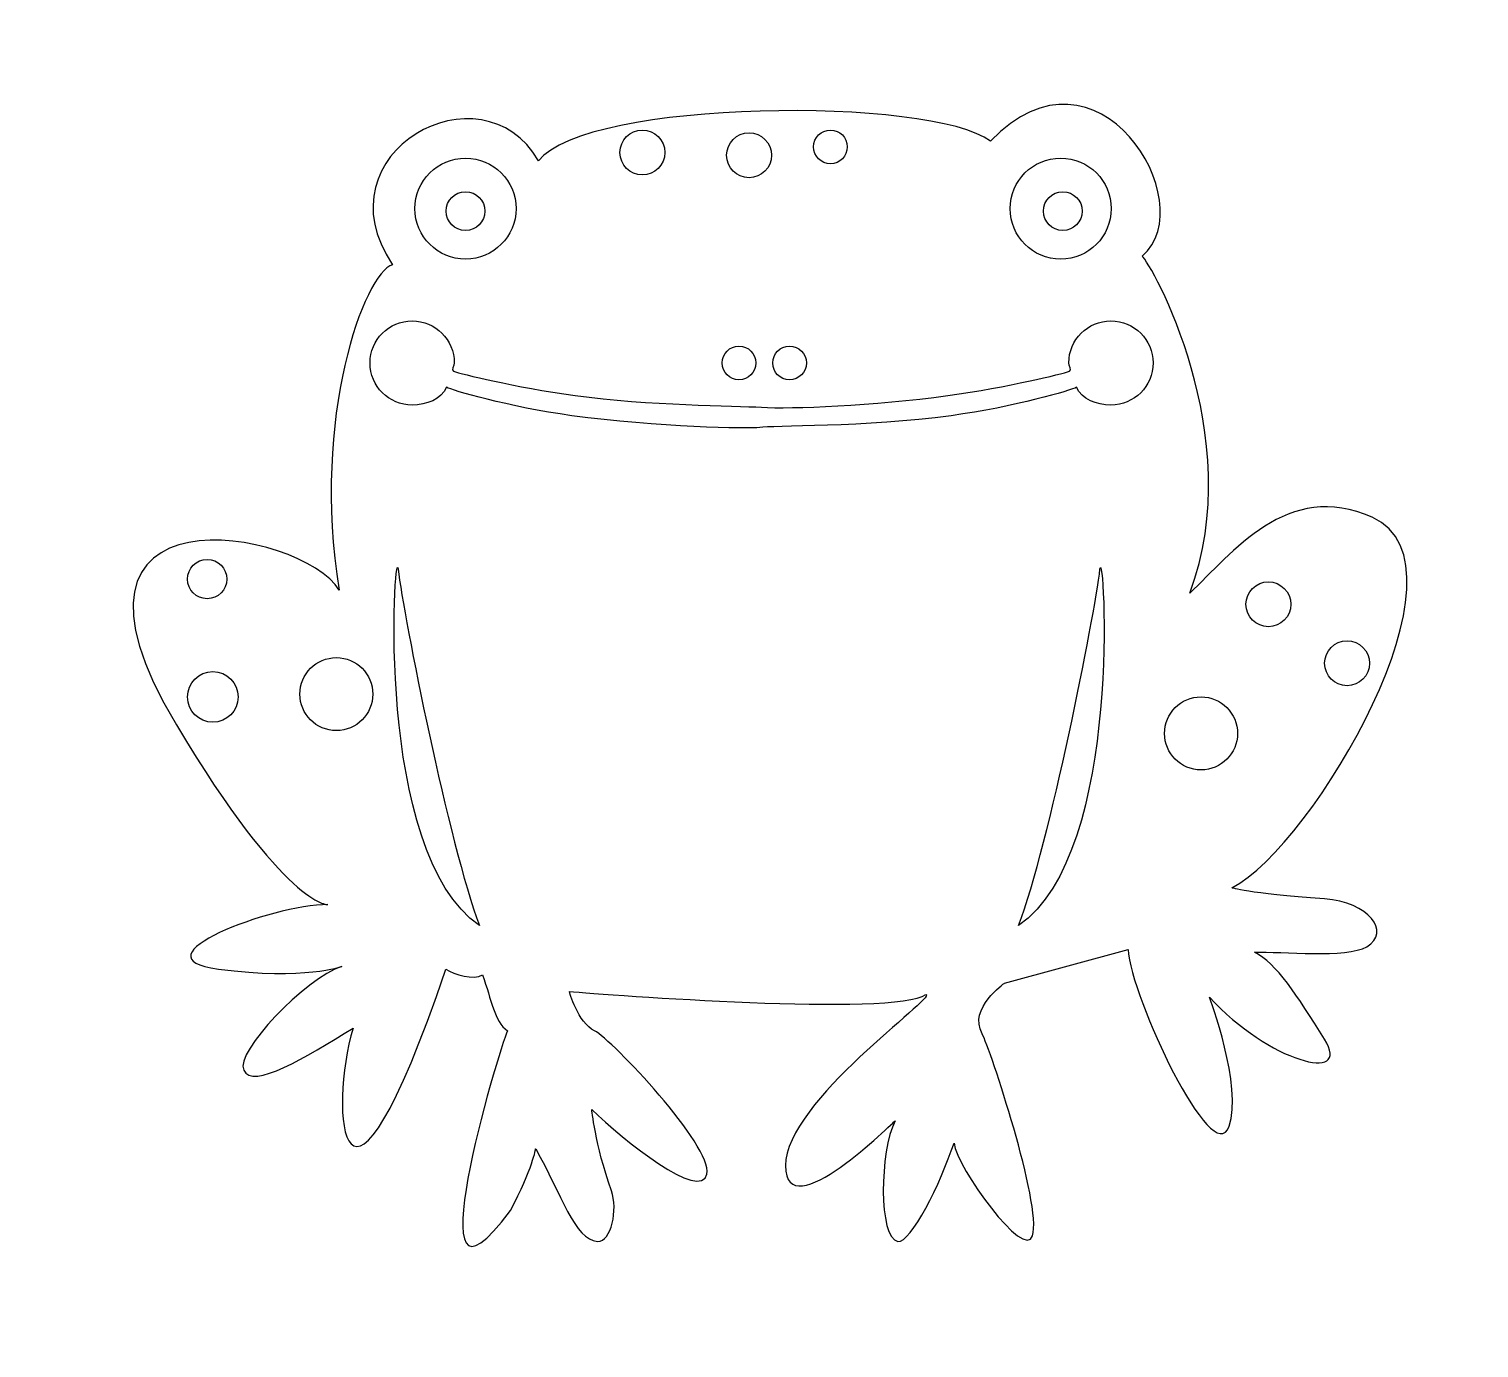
# Model space of a CAD drawing. Header units: centimetres. Extents: x -12.6 to 12, y -11.4 to 11.
import ezdxf

# ---------------------------------------------------------------- set-up
doc = ezdxf.new("R2010")
doc.units = ezdxf.units.CM
doc.header["$MEASUREMENT"] = 0
doc.layers.add('Camada 1', color=7, linetype='Continuous')

msp = doc.modelspace()

# ---------------------------------------------------------------- linework, layer by layer
at = {"layer": 'Camada 1'}
for points, knots in [([(-2.98048, -6.04262), (-2.69431, -6.18576), (-0.97721, -7.99818), (-1.07262, -8.47515), (-1.07262, -8.47515), (-1.16803, -8.95214), (-2.50349, -7.90272), (-3.02816, -7.37813), (-3.02816, -7.37813), (-3.02816, -7.37813), (-2.98048, -7.95048), (-2.69431, -8.76132), (-2.69431, -8.76132), (-2.58393, -9.07411), (-2.69267, -9.6313), (-2.93281, -9.61984), (-2.93281, -9.61984), (-3.31516, -9.60156), (-3.55286, -8.809), (-3.98212, -8.04583), (-3.98212, -8.04583), (-3.98212, -8.04583), (-4.02985, -8.37968), (-4.41138, -9.09517), (-4.41138, -9.09517), (-6.12842, -11.43234), (-4.60217, -6.32877), (-4.45911, -6.04259), (-4.45911, -6.04259), (-4.69276, -5.87519), (-4.72806, -5.52242), (-4.88837, -5.08861), (-4.88837, -5.08861), (-5.03146, -5.18397), (-5.36531, -5.08861), (-5.50839, -4.99325), (-5.50839, -4.99325), (-7.27316, -10.19215), (-7.51166, -7.3781), (-7.0824, -5.99488), (-7.0824, -5.99488), (-7.88732, -6.49576), (-8.79944, -7.04414), (-8.94253, -6.71029), (-8.94253, -6.71029), (-9.09898, -6.40607), (-7.89917, -5.15422), (-7.27317, -4.94555), (-7.27317, -4.94555), (-7.27317, -4.94555), (-7.89325, -5.18405), (-9.37179, -4.99325), (-9.37179, -4.99325), (-10.85036, -4.80243), (-8.46559, -3.89621), (-7.51166, -3.89621), (-7.51166, -3.89621), (-7.51166, -3.89621), (-8.22709, -3.94391), (-10.08727, -0.84366), (-10.08727, -0.84366), (-12.59036, 3.32805), (-7.94092, 2.49512), (-7.32087, 1.44578), (-7.32087, 1.44578), (-7.79786, 4.40295), (-6.89156, 6.83547), (-6.41462, 6.97856), (-6.41462, 6.97856), (-7.7024, 8.88636), (-4.88834, 10.41269), (-3.93442, 8.74333), (-3.93442, 8.74333), (-3.12358, 9.79261), (2.74308, 9.84035), (3.74477, 9.07723), (3.74477, 9.07723), (5.55727, 10.98509), (7.36967, 8.02789), (6.32036, 7.12164), (6.32036, 7.12164), (6.46347, 7.02626), (8.13276, 4.06909), (7.1312, 1.39809), (7.1312, 1.39809), (7.84661, 2.06585), (8.78421, 3.33336), (10.23146, 2.68587), (10.23146, 2.68587), (12.04396, 1.87503), (9.22983, -2.89459), (7.84661, -3.61008), (7.84661, -3.61008), (7.84661, -3.61008), (8.08511, -3.70552), (9.42059, -3.8009), (9.42059, -3.8009), (10.16203, -3.85384), (10.56129, -4.35764), (10.13608, -4.61166), (10.13608, -4.61166), (9.79538, -4.81523), (8.69503, -4.6859), (8.22822, -4.7071), (8.22822, -4.7071), (8.60986, -4.89792), (8.94363, -5.42259), (9.42059, -6.18567), (9.42059, -6.18567), (9.89758, -6.94875), (8.46671, -6.56728), (7.46505, -5.47026), (7.46505, -5.47026), (7.46505, -5.47026), (8.03742, -6.99651), (7.7989, -7.66432), (7.7989, -7.66432), (7.52434, -8.43317), (6.12954, -5.47026), (6.08186, -4.65945), (6.08186, -4.65945), (6.08186, -4.65945), (3.98321, -5.2318), (3.98321, -5.2318), (3.98321, -5.2318), (3.98321, -5.2318), (3.36316, -5.66103), (3.60165, -6.09032), (3.60165, -6.09032), (3.73185, -6.32471), (4.61667, -8.991), (4.46017, -9.52443), (4.46017, -9.52443), (4.32999, -9.96792), (3.168, -8.36193), (3.12466, -7.9505), (3.12466, -7.9505), (2.89868, -8.62842), (2.38904, -9.65839), (2.17076, -9.61989), (2.17076, -9.61989), (1.83609, -9.56091), (1.86329, -8.08846), (2.12308, -7.56889), (2.12308, -7.56889), (2.12308, -7.56889), (0.26287, -9.42907), (0.26287, -8.33205), (0.26287, -8.33205), (0.26287, -7.23503), (2.83846, -5.47029), (2.64772, -5.42253), (2.64772, -5.42253), (2.12316, -5.80406), (-2.78973, -5.42253), (-3.40976, -5.37483), (-3.40976, -5.37483), (-3.40977, -5.37484), (-3.26668, -5.89951), (-2.98048, -6.04262)], [0, 0, 0, 0, 0.02439024, 0.02439024, 0.02439024, 0.02439024, 0.04878049, 0.04878049, 0.04878049, 0.04878049, 0.07317073, 0.07317073, 0.07317073, 0.07317073, 0.09756098, 0.09756098, 0.09756098, 0.09756098, 0.12195122, 0.12195122, 0.12195122, 0.12195122, 0.14634146, 0.14634146, 0.14634146, 0.14634146, 0.17073171, 0.17073171, 0.17073171, 0.17073171, 0.19512195, 0.19512195, 0.19512195, 0.19512195, 0.2195122, 0.2195122, 0.2195122, 0.2195122, 0.24390244, 0.24390244, 0.24390244, 0.24390244, 0.26829268, 0.26829268, 0.26829268, 0.26829268, 0.29268293, 0.29268293, 0.29268293, 0.29268293, 0.31707317, 0.31707317, 0.31707317, 0.31707317, 0.34146341, 0.34146341, 0.34146341, 0.34146341, 0.36585366, 0.36585366, 0.36585366, 0.36585366, 0.3902439, 0.3902439, 0.3902439, 0.3902439, 0.41463415, 0.41463415, 0.41463415, 0.41463415, 0.43902439, 0.43902439, 0.43902439, 0.43902439, 0.46341463, 0.46341463, 0.46341463, 0.46341463, 0.48780488, 0.48780488, 0.48780488, 0.48780488, 0.51219512, 0.51219512, 0.51219512, 0.51219512, 0.53658537, 0.53658537, 0.53658537, 0.53658537, 0.56097561, 0.56097561, 0.56097561, 0.56097561, 0.58536585, 0.58536585, 0.58536585, 0.58536585, 0.6097561, 0.6097561, 0.6097561, 0.6097561, 0.63414634, 0.63414634, 0.63414634, 0.63414634, 0.65853659, 0.65853659, 0.65853659, 0.65853659, 0.68292683, 0.68292683, 0.68292683, 0.68292683, 0.70731707, 0.70731707, 0.70731707, 0.70731707, 0.73170732, 0.73170732, 0.73170732, 0.73170732, 0.75609756, 0.75609756, 0.75609756, 0.75609756, 0.7804878, 0.7804878, 0.7804878, 0.7804878, 0.80487805, 0.80487805, 0.80487805, 0.80487805, 0.82926829, 0.82926829, 0.82926829, 0.82926829, 0.85365854, 0.85365854, 0.85365854, 0.85365854, 0.87804878, 0.87804878, 0.87804878, 0.87804878, 0.90243902, 0.90243902, 0.90243902, 0.90243902, 0.92682927, 0.92682927, 0.92682927, 0.92682927, 0.95121951, 0.95121951, 0.95121951, 0.95121951, 1, 1, 1, 1]), ([(-2.16964, 8.50478), (-1.95893, 8.50478), (-1.78806, 8.67565), (-1.78806, 8.88636), (-1.78806, 8.88636), (-1.78806, 9.0971), (-1.95893, 9.26794), (-2.16964, 9.26794), (-2.16964, 9.26794), (-2.38035, 9.26794), (-2.55122, 9.0971), (-2.55122, 8.88636), (-2.55122, 8.88636), (-2.55122, 8.67565), (-2.38038, 8.50478), (-2.16964, 8.50478)], [0, 0, 0, 0, 0.2, 0.2, 0.2, 0.2, 0.4, 0.4, 0.4, 0.4, 0.6, 0.6, 0.6, 0.6, 1, 1, 1, 1]), ([(-0.35719, 8.4571), (-0.14648, 8.4571), (0.02439, 8.62797), (0.02439, 8.83868), (0.02439, 8.83868), (0.02439, 9.04939), (-0.14648, 9.22026), (-0.35719, 9.22026), (-0.35719, 9.22026), (-0.56793, 9.22026), (-0.73877, 9.04939), (-0.73877, 8.83868), (-0.73877, 8.83868), (-0.73877, 8.62794), (-0.56793, 8.4571), (-0.35719, 8.4571)], [0, 0, 0, 0, 0.2, 0.2, 0.2, 0.2, 0.4, 0.4, 0.4, 0.4, 0.6, 0.6, 0.6, 0.6, 1, 1, 1, 1]), ([(1.02603, 8.6956), (1.18412, 8.6956), (1.3122, 8.82374), (1.3122, 8.98177), (1.3122, 8.98177), (1.3122, 9.1398), (1.18409, 9.26794), (1.02603, 9.26794), (1.02603, 9.26794), (0.86797, 9.26794), (0.73988, 9.1398), (0.73988, 8.98177), (0.73988, 8.98177), (0.73988, 8.82374), (0.86797, 8.6956), (1.02603, 8.6956)], [0, 0, 0, 0, 0.2, 0.2, 0.2, 0.2, 0.4, 0.4, 0.4, 0.4, 0.6, 0.6, 0.6, 0.6, 1, 1, 1, 1]), ([(-5.17454, 7.07391), (-4.70041, 7.07391), (-4.31602, 7.45827), (-4.31602, 7.93243), (-4.31602, 7.93243), (-4.31602, 8.40656), (-4.70041, 8.79095), (-5.17454, 8.79095), (-5.17454, 8.79095), (-5.64867, 8.79095), (-6.03306, 8.40656), (-6.03306, 7.93243), (-6.03306, 7.93243), (-6.03306, 7.45827), (-5.64867, 7.07391), (-5.17454, 7.07391)], [0, 0, 0, 0, 0.2, 0.2, 0.2, 0.2, 0.4, 0.4, 0.4, 0.4, 0.6, 0.6, 0.6, 0.6, 1, 1, 1, 1]), ([(4.93715, 7.07391), (5.41128, 7.07391), (5.79567, 7.45827), (5.79567, 7.93243), (5.79567, 7.93243), (5.79567, 8.40656), (5.41128, 8.79095), (4.93715, 8.79095), (4.93715, 8.79095), (4.46299, 8.79095), (4.07863, 8.40656), (4.07863, 7.93243), (4.07863, 7.93243), (4.0786, 7.45827), (4.46299, 7.07391), (4.93715, 7.07391)], [0, 0, 0, 0, 0.2, 0.2, 0.2, 0.2, 0.4, 0.4, 0.4, 0.4, 0.6, 0.6, 0.6, 0.6, 1, 1, 1, 1]), ([(-5.17454, 7.56077), (-4.99264, 7.56077), (-4.84519, 7.70822), (-4.84519, 7.89012), (-4.84519, 7.89012), (-4.84519, 8.07202), (-4.99264, 8.21947), (-5.17454, 8.21947), (-5.17454, 8.21947), (-5.35644, 8.21947), (-5.50389, 8.07202), (-5.50389, 7.89012), (-5.50389, 7.89012), (-5.50389, 7.70822), (-5.35644, 7.56077), (-5.17454, 7.56077)], [0, 0, 0, 0, 0.2, 0.2, 0.2, 0.2, 0.4, 0.4, 0.4, 0.4, 0.6, 0.6, 0.6, 0.6, 1, 1, 1, 1]), ([(4.97337, 7.56077), (5.15527, 7.56077), (5.30272, 7.70822), (5.30272, 7.89012), (5.30272, 7.89012), (5.30272, 8.07202), (5.15527, 8.21947), (4.97337, 8.21947), (4.97337, 8.21947), (4.79147, 8.21947), (4.64402, 8.07202), (4.64402, 7.89012), (4.64402, 7.89012), (4.64402, 7.70822), (4.79147, 7.56077), (4.97337, 7.56077)], [0, 0, 0, 0, 0.2, 0.2, 0.2, 0.2, 0.4, 0.4, 0.4, 0.4, 0.6, 0.6, 0.6, 0.6, 1, 1, 1, 1]), ([(-3.30901, 4.75532), (-4.35134, 4.90007), (-5.24071, 5.12312), (-5.379, 5.16876), (-5.379, 5.16876), (-5.42292, 5.18326), (-5.36524, 5.26107), (-5.36524, 5.30915), (-5.36524, 5.30915), (-5.36524, 5.70431), (-5.68557, 6.02464), (-6.08073, 6.02464), (-6.08073, 6.02464), (-6.47589, 6.02464), (-6.79622, 5.70431), (-6.79622, 5.30915), (-6.79622, 5.30915), (-6.79622, 4.91399), (-6.47589, 4.59366), (-6.08073, 4.59366), (-6.08073, 4.59366), (-5.83988, 4.59366), (-5.58591, 4.6896), (-5.49719, 4.89505), (-5.49719, 4.89505), (-5.4149, 4.84761), (-4.44113, 4.55906), (-3.366, 4.4133), (-3.366, 4.4133), (-1.92029, 4.21735), (-0.35142, 4.18412), (-0.17362, 4.21375), (-0.17362, 4.21375), (-0.00259, 4.24227), (1.63004, 4.21735), (3.0757, 4.4133), (3.0757, 4.4133), (4.15083, 4.55906), (5.12458, 4.84761), (5.20695, 4.89505), (5.20695, 4.89505), (5.29564, 4.68963), (5.54966, 4.59366), (5.79049, 4.59366), (5.79049, 4.59366), (6.18567, 4.59366), (6.50598, 4.91399), (6.50598, 5.30915), (6.50598, 5.30915), (6.50598, 5.70431), (6.18568, 6.02464), (5.79049, 6.02464), (5.79049, 6.02464), (5.39533, 6.02464), (5.07503, 5.70431), (5.07503, 5.30915), (5.07503, 5.30915), (5.07503, 5.2611), (5.13266, 5.18326), (5.08874, 5.16876), (5.08874, 5.16876), (4.95044, 5.12312), (4.0611, 4.90008), (3.0188, 4.75532), (3.0188, 4.75532), (1.77891, 4.58318), (0.33942, 4.52545), (-0.14509, 4.55577), (-0.14509, 4.55577), (-0.60116, 4.58429), (-2.06912, 4.58318), (-3.30901, 4.75532)], [0, 0, 0, 0, 0.05263158, 0.05263158, 0.05263158, 0.05263158, 0.10526316, 0.10526316, 0.10526316, 0.10526316, 0.15789474, 0.15789474, 0.15789474, 0.15789474, 0.21052632, 0.21052632, 0.21052632, 0.21052632, 0.26315789, 0.26315789, 0.26315789, 0.26315789, 0.31578947, 0.31578947, 0.31578947, 0.31578947, 0.36842105, 0.36842105, 0.36842105, 0.36842105, 0.42105263, 0.42105263, 0.42105263, 0.42105263, 0.47368421, 0.47368421, 0.47368421, 0.47368421, 0.52631579, 0.52631579, 0.52631579, 0.52631579, 0.57894737, 0.57894737, 0.57894737, 0.57894737, 0.63157895, 0.63157895, 0.63157895, 0.63157895, 0.68421053, 0.68421053, 0.68421053, 0.68421053, 0.73684211, 0.73684211, 0.73684211, 0.73684211, 0.78947368, 0.78947368, 0.78947368, 0.78947368, 0.84210526, 0.84210526, 0.84210526, 0.84210526, 0.89473684, 0.89473684, 0.89473684, 0.89473684, 1, 1, 1, 1]), ([(-0.52821, 5.023), (-0.37012, 5.023), (-0.24204, 5.15119), (-0.24204, 5.30917), (-0.24204, 5.30917), (-0.24204, 5.46715), (-0.37012, 5.59534), (-0.52821, 5.59534), (-0.52821, 5.59534), (-0.6863, 5.59534), (-0.81438, 5.46715), (-0.81438, 5.30917), (-0.81438, 5.30917), (-0.81438, 5.15119), (-0.6863, 5.023), (-0.52821, 5.023)], [0, 0, 0, 0, 0.2, 0.2, 0.2, 0.2, 0.4, 0.4, 0.4, 0.4, 0.6, 0.6, 0.6, 0.6, 1, 1, 1, 1]), ([(0.33036, 5.023), (0.48842, 5.023), (0.61651, 5.15108), (0.61651, 5.30917), (0.61651, 5.30917), (0.61651, 5.46715), (0.4884, 5.59534), (0.33036, 5.59534), (0.33036, 5.59534), (0.17227, 5.59534), (0.04419, 5.46715), (0.04419, 5.30917), (0.04419, 5.30917), (0.04419, 5.15111), (0.1723, 5.023), (0.33036, 5.023)], [0, 0, 0, 0, 0.2, 0.2, 0.2, 0.2, 0.4, 0.4, 0.4, 0.4, 0.6, 0.6, 0.6, 0.6, 1, 1, 1, 1]), ([(-6.31923, 1.80347), (-6.37606, 2.28655), (-6.74849, -3.01377), (-4.93604, -4.25401), (-4.93604, -4.25401), (-5.46071, -2.87082), (-6.22387, 0.99262), (-6.31923, 1.80347)], [0, 0, 0, 0, 0.33333333, 0.33333333, 0.33333333, 0.33333333, 1, 1, 1, 1]), ([(4.22172, -4.25404), (6.03414, -3.01381), (5.66171, 2.28654), (5.60491, 1.80344), (5.60491, 1.80344), (5.50955, 0.99262), (4.74641, -2.87082), (4.22172, -4.25404)], [0, 0, 0, 0, 0.33333333, 0.33333333, 0.33333333, 0.33333333, 1, 1, 1, 1]), ([(-9.5626, 1.30269), (-9.37821, 1.30269), (-9.22875, 1.45215), (-9.22875, 1.63654), (-9.22875, 1.63654), (-9.22875, 1.82093), (-9.37821, 1.97042), (-9.5626, 1.97042), (-9.5626, 1.97042), (-9.74699, 1.97042), (-9.89645, 1.82093), (-9.89645, 1.63654), (-9.89645, 1.63654), (-9.89645, 1.45215), (-9.74699, 1.30269), (-9.5626, 1.30269)], [0, 0, 0, 0, 0.2, 0.2, 0.2, 0.2, 0.4, 0.4, 0.4, 0.4, 0.6, 0.6, 0.6, 0.6, 1, 1, 1, 1]), ([(8.46669, 0.82562), (8.67746, 0.82562), (8.8483, 0.99649), (8.8483, 1.20723), (8.8483, 1.20723), (8.8483, 1.418), (8.67746, 1.58887), (8.46669, 1.58887), (8.46669, 1.58887), (8.2559, 1.58887), (8.08505, 1.418), (8.08505, 1.20723), (8.08505, 1.20723), (8.08506, 0.99646), (8.2559, 0.82562), (8.46669, 0.82562)], [0, 0, 0, 0, 0.2, 0.2, 0.2, 0.2, 0.4, 0.4, 0.4, 0.4, 0.6, 0.6, 0.6, 0.6, 1, 1, 1, 1]), ([(9.8022, -0.17601), (10.01297, -0.17601), (10.18384, -0.00514), (10.18384, 0.20563), (10.18384, 0.20563), (10.18384, 0.4164), (10.01297, 0.58724), (9.8022, 0.58724), (9.8022, 0.58724), (9.59143, 0.58724), (9.42056, 0.41637), (9.42056, 0.20563), (9.42056, 0.20563), (9.42057, -0.00515), (9.59144, -0.17601), (9.8022, -0.17601)], [0, 0, 0, 0, 0.2, 0.2, 0.2, 0.2, 0.4, 0.4, 0.4, 0.4, 0.6, 0.6, 0.6, 0.6, 1, 1, 1, 1]), ([(-7.36857, -0.9391), (-7.02615, -0.9391), (-6.74855, -0.66153), (-6.74855, -0.31905), (-6.74855, -0.31905), (-6.74855, 0.02343), (-7.02615, 0.30097), (-7.36857, 0.30097), (-7.36857, 0.30097), (-7.71099, 0.30097), (-7.98859, 0.0234), (-7.98859, -0.31905), (-7.98859, -0.31905), (-7.98859, -0.6615), (-7.71099, -0.9391), (-7.36857, -0.9391)], [0, 0, 0, 0, 0.2, 0.2, 0.2, 0.2, 0.4, 0.4, 0.4, 0.4, 0.6, 0.6, 0.6, 0.6, 1, 1, 1, 1]), ([(-9.46719, -0.79604), (-9.23012, -0.79604), (-9.03793, -0.60379), (-9.03793, -0.3667), (-9.03793, -0.3667), (-9.03793, -0.12963), (-9.23012, 0.06259), (-9.46719, 0.06259), (-9.46719, 0.06259), (-9.70426, 0.06259), (-9.89648, -0.12966), (-9.89648, -0.36673), (-9.89648, -0.36673), (-9.89648, -0.60382), (-9.70428, -0.79604), (-9.46719, -0.79604)], [0, 0, 0, 0, 0.2, 0.2, 0.2, 0.2, 0.4, 0.4, 0.4, 0.4, 0.6, 0.6, 0.6, 0.6, 1, 1, 1, 1]), ([(7.32197, -1.60688), (7.66442, -1.60688), (7.9421, -1.32923), (7.9421, -0.98675), (7.9421, -0.98675), (7.9421, -0.64427), (7.66445, -0.36662), (7.32197, -0.36662), (7.32197, -0.36662), (6.97949, -0.36662), (6.70184, -0.64427), (6.70184, -0.98675), (6.70184, -0.98675), (6.70184, -1.32923), (6.97952, -1.60688), (7.32197, -1.60688)], [0, 0, 0, 0, 0.2, 0.2, 0.2, 0.2, 0.4, 0.4, 0.4, 0.4, 0.6, 0.6, 0.6, 0.6, 1, 1, 1, 1])]:
    msp.add_open_spline(points, degree=3, knots=knots, dxfattribs=at)

doc.saveas('drawing.dxf')
